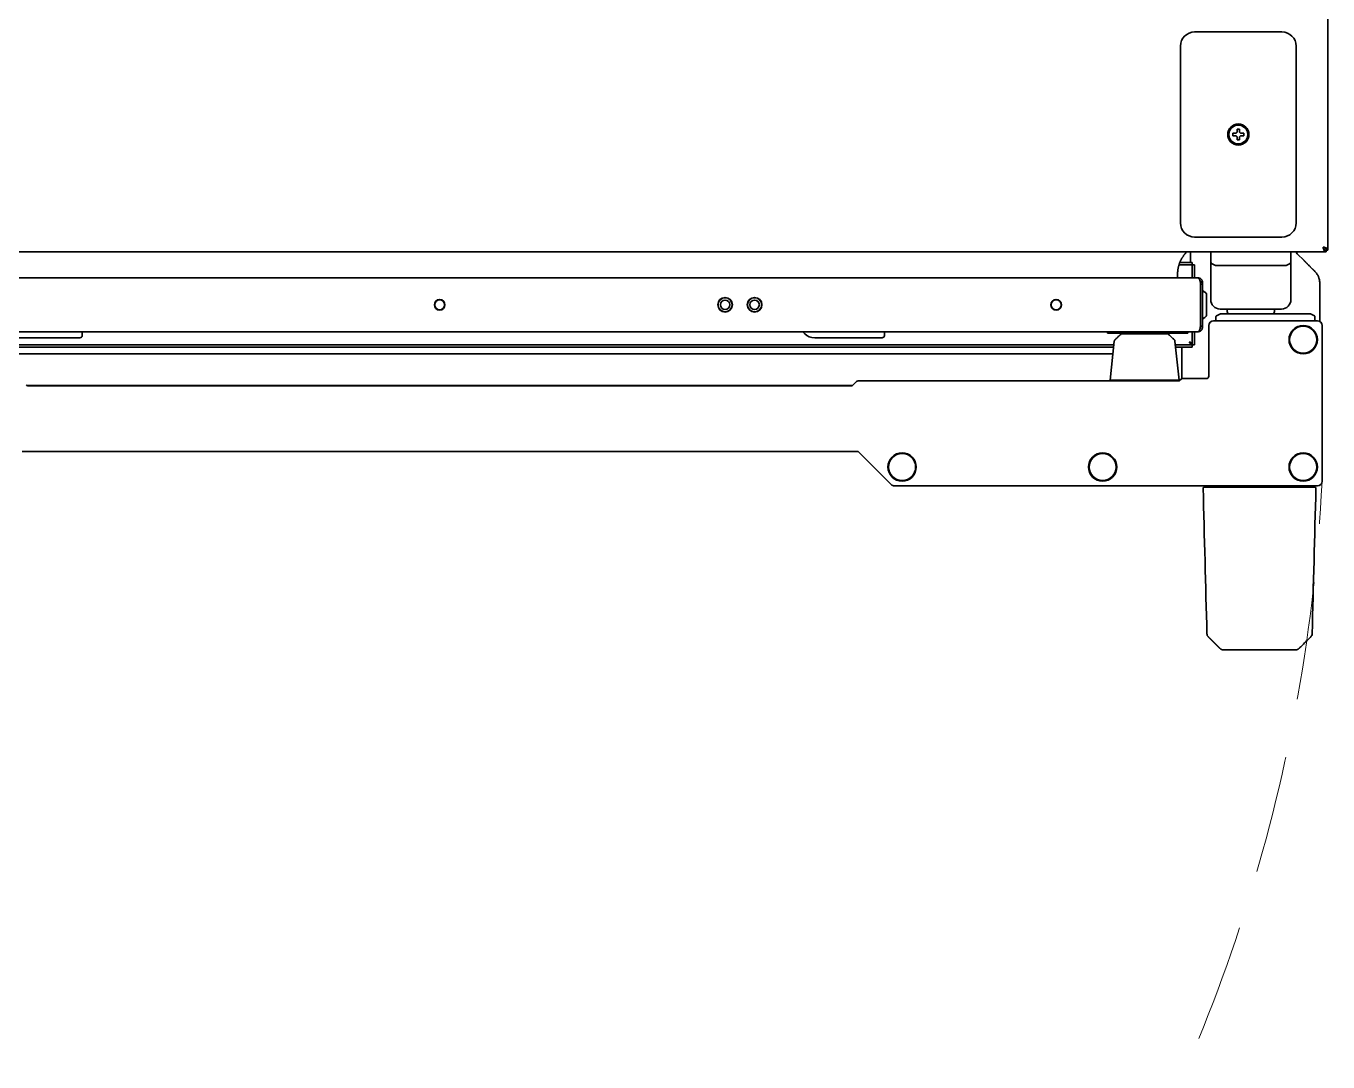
# Model space of a CAD drawing. Extents: x 53 to 4124, y 6244 to 10190.
# Drawn here: x 2414 to 2966, y 6683 to 7122 of the extents above; entities that cross this region are included whole.
import ezdxf

# ---------------------------------------------------------------- set-up
doc = ezdxf.new("R2010")
doc.units = 0
doc.header["$LTSCALE"] = 5
doc.linetypes.add('ACISOTGL', pattern=[3, 2, -1])
doc.layers.get('0').update_dxf_attribs({"linetype": 'CONTINUOUS', "lineweight": 0})
doc.layers.add('1', color=7, linetype='CONTINUOUS', true_color=0xffffff)

msp = doc.modelspace()

# ---------------------------------------------------------------- linework, layer by layer
at = {"linetype": 'ACISOTGL', "ltscale": 5}
msp.add_arc((2243.56, 6964.2), 720.56, 242.46449, 357.20038, dxfattribs=at)
at = {"layer": '1', "color": 7, "linetype": 'Continuous', "lineweight": 35}
for p, q in [((2965.78, 7688.06), (2965.78, 7027.54)), ((2946.28, 7119.7), (2909.28, 7119.7)), ((2903.28, 7113.7), (2903.28, 7038.7)), ((2952.28, 7038.7), (2952.28, 7113.7)), ((2925.48, 7076.2), (2925.48, 7076.7)), ((2925.48, 7075.7), (2925.48, 7076.2)), ((2930.08, 7076.7), (2930.08, 7076.2)), ((2930.08, 7076.2), (2930.08, 7075.7)), ((2909.28, 7032.7), (2946.28, 7032.7)), ((2964.63, 7026.4), (2275.28, 7026.4)), ((2907.53, 7026.4), (2907.53, 7025.89)), ((2907.53, 7025.89), (2907.53, 7025.83)), ((2907.53, 7025.83), (2907.53, 7023.86)), ((2916.08, 7022.3), (2916.08, 7026.4)), ((2950.08, 7026.4), (2950.08, 7022.3)), ((2955.67, 7022.71), (2952.78, 7025.6)), ((2964.97, 7027.2), (2964.63, 7027.2)), ((2964.97, 7026.4), (2964.63, 7026.4)), ((2964.97, 7027.2), (2964.97, 7026.4)), ((2964.98, 7027.54), (2964.98, 7027.2)), ((2964.98, 7027.2), (2965.78, 7027.2)), ((2965.78, 7027.54), (2965.78, 7027.2)), ((2907.27, 7020.99), (2903.02, 7020.99)), ((2907.27, 7021.99), (2903.34, 7021.99)), ((2907.27, 7021.99), (2908.27, 7021.99)), ((2908.27, 7020.99), (2907.27, 7020.99)), ((2907.53, 7023.86), (2907.53, 7021.99)), ((2908.27, 7021.99), (2908.27, 7020.99)), ((2908.28, 7020.99), (2909.28, 7020.99)), ((2908.28, 7019.99), (2908.28, 7020.99)), ((2908.28, 7016.41), (2908.28, 7019.99)), ((2909.28, 7020.99), (2909.28, 7019.99)), ((2909.28, 7016.41), (2909.28, 7019.99)), ((2916.08, 7021.24), (2916.08, 7022.3)), ((2916.08, 7018.41), (2916.08, 7021.24)), ((2916.63, 7021.4), (2917.86, 7020.78)), ((2920.08, 7020.68), (2918.31, 7020.68)), ((2946.08, 7020.68), (2920.08, 7020.68)), ((2947.84, 7020.68), (2946.08, 7020.68)), ((2948.29, 7020.78), (2949.52, 7021.4)), ((2950.08, 7022.3), (2950.08, 7021.24)), ((2950.08, 7021.24), (2950.08, 7018.41)), ((2910.53, 7015.4), (2275.28, 7015.4)), ((2908.28, 7015.7), (2908.28, 7016.41)), ((2908.28, 7015.4), (2908.28, 7015.7)), ((2909.28, 7016.41), (2909.28, 7015.7)), ((2909.28, 7015.7), (2909.28, 7015.4)), ((2910.6, 7015.4), (2910.53, 7015.4)), ((2911.56, 7014.11), (2911.56, 7014.13)), ((2911.78, 7012.89), (2911.78, 7013.6)), ((2911.78, 7013.6), (2912.58, 7013.6)), ((2912.58, 7012.69), (2912.58, 7013.6)), ((2916.08, 7015.85), (2916.08, 7018.41)), ((2916.08, 7006.18), (2916.08, 7015.85)), ((2950.08, 7018.41), (2950.08, 7015.85)), ((2950.08, 7015.85), (2950.08, 7012.8)), ((2960.21, 7018.17), (2960, 7018.38)), ((2911.78, 6995.29), (2911.78, 7012.89)), ((2911.78, 7012.69), (2912.58, 7012.69)), ((2912.58, 6995.02), (2912.58, 7012.69)), ((2913.63, 7009.35), (2912.93, 7009.75)), ((2914.28, 7008.22), (2914.28, 6999.76)), ((2950.08, 7012.55), (2950.08, 7006.18)), ((2962.28, 6996.93), (2962.28, 7012.32)), ((2912.93, 6998.23), (2913.63, 6998.64)), ((2917.28, 6997.2), (2961.28, 6997.2)), ((2918.28, 6997.2), (2918.28, 6998.87)), ((2920.17, 7000.12), (2918.55, 6999.32)), ((2946.08, 7002.18), (2920.08, 7002.18)), ((2920.39, 7000.18), (2924.28, 7000.18)), ((2923.08, 7001.68), (2923.08, 7001.09)), ((2923.37, 7000.38), (2923.58, 7000.18)), ((2924.28, 7000.18), (2954.28, 7000.18)), ((2942.58, 7000.18), (2942.78, 7000.38)), ((2943.08, 7001.09), (2943.08, 7001.68)), ((2954.28, 7000.18), (2958.16, 7000.18)), ((2960, 6999.32), (2958.38, 7000.12)), ((2960.28, 6998.87), (2960.28, 6997.2)), ((2328.56, 6992.58), (2910.59, 6992.58)), ((2436.78, 6992.58), (2436.77, 6992.58)), ((2436.78, 6992.58), (2437.78, 6992.58)), ((2437.78, 6992.58), (2437.78, 6990.99)), ((2744.02, 6991.75), (2743.53, 6992.23)), ((2776.78, 6992.58), (2776.77, 6992.58)), ((2776.78, 6992.58), (2777.78, 6992.58)), ((2777.78, 6992.58), (2777.78, 6990.99)), ((2872.33, 6991.98), (2872.33, 6992.58)), ((2875.33, 6991.98), (2872.33, 6991.98)), ((2875.33, 6991.98), (2903.33, 6991.98)), ((2895.92, 6991.73), (2880.23, 6991.73)), ((2906.33, 6991.98), (2903.33, 6991.98)), ((2906.33, 6992.58), (2906.33, 6991.98)), ((2908.28, 6992.28), (2908.28, 6992.58)), ((2908.28, 6991.58), (2908.28, 6992.28)), ((2908.28, 6987.99), (2908.28, 6991.58)), ((2909.28, 6992.58), (2909.28, 6992.28)), ((2909.28, 6992.28), (2909.28, 6991.58)), ((2909.28, 6987.99), (2909.28, 6991.58)), ((2915.28, 6973.7), (2915.28, 6995.2)), ((2963.28, 6995.2), (2963.28, 6929.2)), ((2335.28, 6986.99), (2875.04, 6986.99)), ((2335.28, 6985.99), (2874.94, 6985.99)), ((2436.78, 6989.99), (2408.26, 6989.99)), ((2776.78, 6989.99), (2748.26, 6989.99)), ((2873.47, 6971.98), (2875.22, 6988.62)), ((2900.93, 6988.62), (2902.68, 6971.98)), ((2901.1, 6986.99), (2907.27, 6986.99)), ((2901.2, 6985.99), (2907.27, 6985.99)), ((2903.78, 6985.99), (2903.78, 6977.07)), ((2907.27, 6986.99), (2908.27, 6986.99)), ((2908.27, 6985.99), (2907.27, 6985.99)), ((2908.21, 6987.05), (2908.27, 6986.99)), ((2908.28, 6986.99), (2908.21, 6987.05)), ((2908.27, 6986.99), (2908.27, 6985.99)), ((2908.28, 6986.99), (2908.28, 6987.99)), ((2909.28, 6986.99), (2908.28, 6986.99)), ((2909.28, 6987.99), (2909.28, 6986.99)), ((2874.65, 6983.2), (2328.73, 6983.2)), ((2414.19, 6969.84), (2764.36, 6969.84)), ((2414.69, 6969.7), (2763.86, 6969.7)), ((2765.98, 6971.41), (2764.57, 6969.99)), ((2766.69, 6971.7), (2902.57, 6971.7)), ((2878.45, 6971.98), (2873.47, 6971.98)), ((2877.89, 6971.98), (2877.89, 6971.7)), ((2897.7, 6971.98), (2878.45, 6971.98)), ((2881.26, 6971.7), (2881.26, 6971.98)), ((2886.66, 6971.98), (2886.66, 6971.7)), ((2889.49, 6971.7), (2889.49, 6971.98)), ((2894.89, 6971.98), (2894.89, 6971.7)), ((2902.68, 6971.98), (2897.7, 6971.98)), ((2898.26, 6971.7), (2898.26, 6971.98)), ((2903.63, 6972.56), (2902.92, 6971.85)), ((2903.78, 6973.86), (2903.78, 6972.7)), ((2903.78, 6972.7), (2903.98, 6972.7)), ((2903.78, 6972.66), (2903.78, 6972.7)), ((2903.98, 6972.7), (2914.28, 6972.7)), ((2766.23, 6941.84), (2412.32, 6941.84)), ((2780.69, 6927.79), (2766.93, 6941.54)), ((2961.28, 6927.2), (2782.1, 6927.2)), ((2915.78, 6927.2), (2915.78, 6926.7)), ((2922.81, 6926.7), (2922.81, 6927.2)), ((2930.17, 6926.7), (2930.17, 6927.2)), ((2934.65, 6926.7), (2938.96, 6926.7)), ((2957.34, 6926.7), (2957.34, 6927.2)), ((2914.45, 6865.71), (2914.43, 6865.71)), ((2914.43, 6865.71), (2914.46, 6864.55)), ((2914.48, 6864.55), (2914.46, 6864.55)), ((2959.07, 6864.55), (2959.09, 6864.55)), ((2959.12, 6865.71), (2959.09, 6864.55)), ((2959.12, 6865.71), (2959.1, 6865.71)), ((2915.04, 6863.18), (2919.94, 6858.29)), ((2920.08, 6858.27), (2916.07, 6862.17)), ((2958.51, 6863.18), (2953.61, 6858.29)), ((2920, 6858.35), (2919.94, 6858.29)), ((2952.08, 6857.7), (2921.47, 6857.7))]:
    msp.add_line(p, q, dxfattribs=at)
for centre, radius in [((2927.78, 7076.2), 4.5), ((2927.78, 7076.2), 4), ((2589.28, 7003.99), 2.25), ((2589.28, 7003.99), 2.1), ((2710.28, 7003.99), 3.1), ((2710.28, 7003.99), 3), ((2710.28, 7003.99), 2), ((2722.78, 7003.99), 3.1), ((2722.78, 7003.99), 3), ((2722.78, 7003.99), 2), ((2850.58, 7003.99), 2.25), ((2850.58, 7003.99), 2.1), ((2955.28, 6989.2), 6), ((2955.28, 6989.2), 5.75), ((2785.28, 6935.2), 6), ((2785.28, 6935.2), 5.75), ((2870.28, 6935.2), 6), ((2870.28, 6935.2), 5.75), ((2955.28, 6935.2), 6), ((2955.28, 6935.2), 5.75)]:
    msp.add_circle(centre, radius, dxfattribs=at)
for centre, radius, start, end in [((2909.28, 7113.7), 6, 90, 180), ((2946.28, 7113.7), 6, 0, 90), ((2909.28, 7038.7), 6, 180, 270), ((2946.28, 7038.7), 6, 270, 0), ((2963.98, 7028.2), 0.25, 90, 180), ((2917.08, 7022.3), 1, 180, 243.4349), ((2918.31, 7021.68), 1, 243.4349, 270), ((2947.84, 7021.68), 1, 270, 296.5651), ((2949.08, 7022.3), 1, 296.5651, 0), ((2913.28, 7010.36), 0.7, 180, 240), ((2912.98, 7008.22), 1.3, 0, 60), ((2920.08, 7006.18), 4, 180, 270), ((2946.08, 7006.18), 4, 270, 0), ((2913.28, 6997.63), 0.7, 120, 180), ((2912.98, 6999.76), 1.3, 300, 0), ((2917.28, 6995.2), 2, 90, 180), ((2918.78, 6998.87), 0.5, 116.5651, 180), ((2920.39, 6999.68), 0.5, 90, 116.5651), ((2922.58, 7001.68), 0.5, 0, 90), ((2924.08, 7001.09), 1, 180, 225), ((2942.08, 7001.09), 1, 315, 0), ((2943.58, 7001.68), 0.5, 90, 180), ((2958.16, 6999.68), 0.5, 63.4349, 90), ((2959.78, 6998.87), 0.5, 0, 63.4349), ((2961.28, 6995.2), 2, 0, 90), ((2739.29, 6987.99), 6, 45, 49.9409), ((2748.26, 6995.99), 6, 225, 270), ((2907.78, 6995.29), 4, 346.8963, 0), ((2436.78, 6990.99), 1, 270, 0), ((2776.78, 6990.99), 1, 270, 0), ((2907.28, 6987.99), 0.25, 90, 180), ((2414.69, 6970.7), 1, 225, 270), ((2763.86, 6970.7), 1, 270, 315), ((2766.69, 6970.7), 1, 90, 135), ((2902.57, 6972.2), 0.5, 270, 315), ((2903.98, 6972.2), 0.5, 90, 135), ((2914.28, 6973.7), 1, 270, 0), ((2766.23, 6940.84), 1, 45, 90), ((2782.1, 6929.2), 2, 225, 270), ((2913.37, 6926.2), 0.5, 90, 181.5), ((2960.18, 6926.2), 0.5, 358.5, 90), ((2961.28, 6929.2), 2, 270, 0), ((2916.48, 6864.57), 2, 181.5, 225.75), ((2957.07, 6864.57), 2, 314.25, 358.5), ((2921.47, 6859.7), 2, 225.75, 270), ((2952.08, 6859.7), 2, 270, 314.25)]:
    msp.add_arc(centre, radius, start, end, dxfattribs=at)
msp.add_ellipse((2954.2, 7027.01), major_axis=(-1.84, -0.78), ratio=0.999823, start_param=6.190279, end_param=6.667096, dxfattribs=at)
for points, knots in [([(2925.48, 7076.7), (2925.68, 7076.7), (2925.89, 7076.7), (2926.21, 7076.7), (2926.32, 7076.7), (2926.55, 7076.7), (2926.66, 7076.7), (2926.78, 7076.7)], [0, 0, 0, 0, 0.5, 0.5, 0.75, 0.75, 1, 1, 1, 1]), ([(2926.78, 7075.7), (2926.66, 7075.7), (2926.55, 7075.7), (2926.32, 7075.7), (2926.21, 7075.7), (2926, 7075.7), (2925.89, 7075.7), (2925.73, 7075.7), (2925.68, 7075.7), (2925.58, 7075.7), (2925.53, 7075.7), (2925.48, 7075.7)], [0, 0, 0, 0, 0.25, 0.25, 0.5, 0.5, 0.75, 0.75, 0.875, 0.875, 1, 1, 1, 1]), ([(2927.28, 7077.2), (2927.28, 7077.32), (2927.28, 7077.43), (2927.28, 7077.65), (2927.28, 7077.76), (2927.28, 7077.98), (2927.28, 7078.09), (2927.28, 7078.24), (2927.28, 7078.3), (2927.28, 7078.4), (2927.28, 7078.45), (2927.28, 7078.5)], [0, 0, 0, 0, 0.25, 0.25, 0.5, 0.5, 0.75, 0.75, 0.875, 0.875, 1, 1, 1, 1]), ([(2927.28, 7073.9), (2927.28, 7074.1), (2927.28, 7074.31), (2927.28, 7074.64), (2927.28, 7074.75), (2927.28, 7074.97), (2927.28, 7075.09), (2927.28, 7075.2)], [0, 0, 0, 0, 0.5, 0.5, 0.75, 0.75, 1, 1, 1, 1]), ([(2928.28, 7078.5), (2928.28, 7078.3), (2928.28, 7078.09), (2928.28, 7077.76), (2928.28, 7077.65), (2928.28, 7077.43), (2928.28, 7077.32), (2928.28, 7077.2)], [0, 0, 0, 0, 0.5, 0.5, 0.75, 0.75, 1, 1, 1, 1]), ([(2928.28, 7075.2), (2928.28, 7075.09), (2928.28, 7074.97), (2928.28, 7074.75), (2928.28, 7074.64), (2928.28, 7074.42), (2928.28, 7074.32), (2928.28, 7074.16), (2928.28, 7074.11), (2928.28, 7074), (2928.28, 7073.95), (2928.28, 7073.9)], [0, 0, 0, 0, 0.25, 0.25, 0.5, 0.5, 0.75, 0.75, 0.875, 0.875, 1, 1, 1, 1]), ([(2928.78, 7076.7), (2928.89, 7076.7), (2929, 7076.7), (2929.23, 7076.7), (2929.34, 7076.7), (2929.55, 7076.7), (2929.66, 7076.7), (2929.82, 7076.7), (2929.87, 7076.7), (2929.97, 7076.7), (2930.02, 7076.7), (2930.08, 7076.7)], [0, 0, 0, 0, 0.25, 0.25, 0.5, 0.5, 0.75, 0.75, 0.875, 0.875, 1, 1, 1, 1]), ([(2930.08, 7075.7), (2929.87, 7075.7), (2929.66, 7075.7), (2929.34, 7075.7), (2929.23, 7075.7), (2929, 7075.7), (2928.89, 7075.7), (2928.78, 7075.7)], [0, 0, 0, 0, 0.5, 0.5, 0.75, 0.75, 1, 1, 1, 1]), ([(2963.75, 7028.05), (2963.75, 7028.06), (2963.75, 7028.06), (2963.74, 7028.07), (2963.74, 7028.08), (2963.74, 7028.09), (2963.73, 7028.1), (2963.73, 7028.12), (2963.73, 7028.13), (2963.73, 7028.14), (2963.73, 7028.15), (2963.73, 7028.16), (2963.73, 7028.17), (2963.73, 7028.18), (2963.73, 7028.19), (2963.73, 7028.2), (2963.73, 7028.2)], [0, 0, 0, 0, 0.070356, 0.140723, 0.211142, 0.28165, 0.352287, 0.42309, 0.494098, 0.565348, 0.636878, 0.708725, 0.780925, 0.853514, 0.926527, 1, 1, 1, 1]), ([(2964.63, 7027.2), (2964.56, 7027.2), (2964.49, 7027.23), (2964.34, 7027.32), (2964.27, 7027.38), (2964.12, 7027.55), (2964.04, 7027.65), (2963.9, 7027.87), (2963.82, 7028), (2963.75, 7028.12)], [0, 0, 0, 0, 0.25, 0.25, 0.5, 0.5, 0.75, 0.75, 1, 1, 1, 1]), ([(2964.63, 7026.4), (2964.6, 7026.4), (2964.56, 7026.41), (2964.49, 7026.45), (2964.45, 7026.48), (2964.38, 7026.57), (2964.34, 7026.62), (2964.27, 7026.73), (2964.23, 7026.8), (2964.15, 7026.95), (2964.12, 7027.04), (2964.04, 7027.22), (2964.01, 7027.31), (2963.93, 7027.51), (2963.9, 7027.62), (2963.82, 7027.83), (2963.79, 7027.94), (2963.75, 7028.05)], [0, 0, 0, 0, 0.125, 0.125, 0.25, 0.25, 0.375, 0.375, 0.5, 0.5, 0.625, 0.625, 0.75, 0.75, 0.875, 0.875, 1, 1, 1, 1]), ([(2963.98, 7028.45), (2963.98, 7028.45), (2963.99, 7028.45), (2964, 7028.45), (2964.01, 7028.45), (2964.02, 7028.45), (2964.03, 7028.45), (2964.04, 7028.45), (2964.05, 7028.45), (2964.06, 7028.44), (2964.07, 7028.44), (2964.08, 7028.44), (2964.09, 7028.44), (2964.1, 7028.43), (2964.11, 7028.43), (2964.12, 7028.43), (2964.12, 7028.43)], [0, 0, 0, 0, 0.073473, 0.146486, 0.219075, 0.291275, 0.363122, 0.434652, 0.505902, 0.57691, 0.647713, 0.71835, 0.788858, 0.859277, 0.929644, 1, 1, 1, 1]), ([(2964.06, 7028.43), (2964.18, 7028.35), (2964.3, 7028.28), (2964.53, 7028.13), (2964.63, 7028.06), (2964.79, 7027.91), (2964.86, 7027.84), (2964.95, 7027.69), (2964.98, 7027.62), (2964.98, 7027.54)], [0, 0, 0, 0, 0.25, 0.25, 0.5, 0.5, 0.75, 0.75, 1, 1, 1, 1]), ([(2964.12, 7028.43), (2964.24, 7028.39), (2964.35, 7028.35), (2964.56, 7028.28), (2964.67, 7028.24), (2964.87, 7028.17), (2964.96, 7028.13), (2965.14, 7028.06), (2965.22, 7028.02), (2965.38, 7027.95), (2965.44, 7027.91), (2965.56, 7027.84), (2965.61, 7027.8), (2965.69, 7027.73), (2965.72, 7027.69), (2965.76, 7027.62), (2965.78, 7027.58), (2965.78, 7027.54)], [0, 0, 0, 0, 0.125, 0.125, 0.25, 0.25, 0.375, 0.375, 0.5, 0.5, 0.625, 0.625, 0.75, 0.75, 0.875, 0.875, 1, 1, 1, 1]), ([(2960, 7018.38), (2959.99, 7018.38), (2959.98, 7018.4), (2959.95, 7018.43), (2959.91, 7018.47), (2959.86, 7018.52), (2959.8, 7018.58), (2959.72, 7018.65), (2959.63, 7018.75), (2959.53, 7018.85), (2959.42, 7018.96), (2959.31, 7019.06), (2959.17, 7019.2), (2958.98, 7019.4), (2958.71, 7019.67), (2958.43, 7019.95), (2958.18, 7020.2), (2957.91, 7020.47), (2957.6, 7020.77), (2957.27, 7021.11), (2957.02, 7021.36), (2956.82, 7021.55), (2956.67, 7021.71), (2956.5, 7021.88), (2956.36, 7022.02), (2956.24, 7022.14), (2956.16, 7022.22), (2956.09, 7022.29), (2956.02, 7022.36), (2955.95, 7022.42), (2955.89, 7022.48), (2955.84, 7022.54), (2955.79, 7022.59), (2955.74, 7022.63), (2955.71, 7022.67), (2955.68, 7022.7), (2955.67, 7022.71)], [0, 0, 0, 0, 0.0061, 0.01531, 0.027667, 0.04322, 0.062032, 0.084179, 0.109751, 0.139649, 0.168791, 0.197137, 0.224648, 0.276341, 0.344632, 0.418422, 0.469345, 0.515612, 0.598152, 0.668476, 0.730211, 0.758888, 0.790823, 0.826032, 0.864529, 0.882031, 0.898505, 0.913948, 0.928354, 0.941722, 0.954048, 0.96533, 0.975568, 0.984759, 0.992903, 1, 1, 1, 1]), ([(2911.67, 7013.6), (2911.65, 7013.72), (2911.63, 7013.84), (2911.59, 7014.02), (2911.58, 7014.07), (2911.55, 7014.16), (2911.55, 7014.19), (2911.53, 7014.24), (2911.52, 7014.27), (2911.48, 7014.41), (2911.45, 7014.51), (2911.4, 7014.63), (2911.39, 7014.66), (2911.37, 7014.7), (2911.36, 7014.73), (2911.33, 7014.79), (2911.31, 7014.84), (2911.25, 7014.96), (2911.2, 7015.03), (2911.14, 7015.11), (2911.12, 7015.12), (2911.1, 7015.15), (2911.06, 7015.19), (2911.02, 7015.23), (2910.96, 7015.27), (2910.93, 7015.29), (2910.88, 7015.32), (2910.87, 7015.32), (2910.84, 7015.34), (2910.82, 7015.34), (2910.74, 7015.38), (2910.67, 7015.39), (2910.6, 7015.4)], [0, 0, 0, 0, 0.125, 0.125, 0.1875, 0.1875, 0.21875, 0.21875, 0.25, 0.25, 0.375, 0.375, 0.40625, 0.40625, 0.4375, 0.4375, 0.5, 0.5, 0.625, 0.625, 0.65625, 0.65625, 0.6875, 0.75, 0.75, 0.8125, 0.8125, 0.84375, 0.84375, 0.875, 0.875, 1, 1, 1, 1]), ([(2910.89, 7015.4), (2910.99, 7015.39), (2911.09, 7015.38), (2911.29, 7015.33), (2911.39, 7015.29), (2911.52, 7015.24), (2911.54, 7015.23), (2911.59, 7015.2), (2911.67, 7015.17), (2911.74, 7015.12), (2911.87, 7015.03), (2911.96, 7014.96), (2912.06, 7014.86), (2912.08, 7014.84), (2912.12, 7014.79), (2912.18, 7014.73), (2912.23, 7014.66), (2912.33, 7014.51), (2912.39, 7014.41), (2912.44, 7014.27), (2912.46, 7014.25), (2912.48, 7014.19), (2912.49, 7014.16), (2912.51, 7014.08), (2912.54, 7013.96), (2912.56, 7013.84), (2912.57, 7013.75), (2912.57, 7013.72), (2912.57, 7013.66), (2912.58, 7013.63), (2912.58, 7013.6)], [0, 0, 0, 0, 0.125, 0.125, 0.25, 0.25, 0.28125, 0.28125, 0.3125, 0.375, 0.375, 0.5, 0.5, 0.53125, 0.53125, 0.5625, 0.625, 0.625, 0.75, 0.75, 0.78125, 0.78125, 0.8125, 0.8125, 0.875, 0.9375, 0.9375, 0.96875, 0.96875, 1, 1, 1, 1]), ([(2911.78, 7013.6), (2911.78, 7013.67), (2911.77, 7013.75), (2911.75, 7013.84), (2911.74, 7013.85), (2911.73, 7013.89), (2911.73, 7013.91), (2911.71, 7013.96), (2911.7, 7013.99), (2911.65, 7014.09), (2911.62, 7014.14), (2911.57, 7014.21), (2911.56, 7014.22), (2911.54, 7014.24), (2911.54, 7014.25), (2911.53, 7014.26)], [0, 0, 0, 0, 0.296758, 0.296758, 0.370947, 0.370947, 0.445137, 0.445137, 0.593516, 0.593516, 0.890274, 0.890274, 0.964463, 0.964463, 1, 1, 1, 1]), ([(2911.78, 7013.25), (2911.76, 7013.31), (2911.74, 7013.37), (2911.7, 7013.49), (2911.69, 7013.55), (2911.67, 7013.6)], [0, 0, 0, 0, 0.537041, 0.537041, 1, 1, 1, 1]), ([(2911.67, 7013.6), (2911.69, 7013.5), (2911.7, 7013.4), (2911.74, 7013.19), (2911.76, 7013.08), (2911.78, 7012.97)], [0, 0, 0, 0, 0.462959, 0.462959, 1, 1, 1, 1]), ([(2960.24, 7018.13), (2960.39, 7017.98), (2960.54, 7017.82), (2960.82, 7017.48), (2960.95, 7017.3), (2961.2, 7016.93), (2961.32, 7016.74), (2961.54, 7016.34), (2961.64, 7016.13), (2961.77, 7015.82), (2961.81, 7015.71), (2961.87, 7015.55), (2961.89, 7015.49), (2961.93, 7015.38), (2961.94, 7015.33), (2962.03, 7015.06), (2962.09, 7014.84), (2962.18, 7014.39), (2962.21, 7014.17), (2962.26, 7013.73), (2962.27, 7013.52), (2962.27, 7013.3)], [0, 0, 0, 0, 0.125, 0.125, 0.25, 0.25, 0.375, 0.375, 0.5, 0.5, 0.5625, 0.5625, 0.59375, 0.59375, 0.625, 0.625, 0.75, 0.75, 0.875, 0.875, 1, 1, 1, 1]), ([(2962.28, 7013.1), (2962.28, 7013.11), (2962.28, 7013.12), (2962.28, 7013.14), (2962.28, 7013.15), (2962.28, 7013.17), (2962.27, 7013.19), (2962.27, 7013.22), (2962.27, 7013.23), (2962.27, 7013.24), (2962.27, 7013.25), (2962.27, 7013.27), (2962.27, 7013.29), (2962.27, 7013.3)], [0, 0, 0, 0, 0.125, 0.125, 0.25, 0.25, 0.5, 0.5, 0.625, 0.625, 0.75, 0.75, 1, 1, 1, 1]), ([(2962.28, 7013.1), (2962.28, 7013.09), (2962.28, 7013.06), (2962.28, 7013.03), (2962.28, 7012.99), (2962.28, 7012.96), (2962.28, 7012.93), (2962.28, 7012.89), (2962.28, 7012.86), (2962.28, 7012.83), (2962.28, 7012.8), (2962.28, 7012.77), (2962.28, 7012.74), (2962.28, 7012.71), (2962.28, 7012.68), (2962.28, 7012.65), (2962.28, 7012.63), (2962.28, 7012.6), (2962.28, 7012.58), (2962.28, 7012.55), (2962.28, 7012.53), (2962.28, 7012.5), (2962.28, 7012.48), (2962.28, 7012.46), (2962.28, 7012.43), (2962.28, 7012.41), (2962.28, 7012.39), (2962.28, 7012.37), (2962.28, 7012.35), (2962.28, 7012.33), (2962.28, 7012.32), (2962.28, 7012.32)], [0, 0, 0, 0, 0.045822, 0.090837, 0.135046, 0.178447, 0.221042, 0.262828, 0.303807, 0.343977, 0.383338, 0.42189, 0.459633, 0.496565, 0.532688, 0.567999, 0.602498, 0.636186, 0.669061, 0.701124, 0.732373, 0.762807, 0.792428, 0.821233, 0.849223, 0.876396, 0.902752, 0.928292, 0.953013, 0.976916, 1, 1, 1, 1]), ([(2880.11, 6991.72), (2880.11, 6991.72), (2880.1, 6991.72), (2880.08, 6991.72), (2880.06, 6991.73), (2880.04, 6991.73), (2880, 6991.73), (2879.97, 6991.73), (2879.93, 6991.73), (2879.91, 6991.73), (2879.89, 6991.73), (2879.84, 6991.73), (2879.77, 6991.73), (2879.72, 6991.73), (2879.67, 6991.73), (2879.64, 6991.73), (2879.56, 6991.73), (2879.51, 6991.73), (2879.35, 6991.74), (2879.26, 6991.74), (2879.12, 6991.74), (2879.08, 6991.74), (2879.01, 6991.74), (2878.99, 6991.74), (2878.95, 6991.74), (2878.93, 6991.74), (2878.83, 6991.74), (2878.75, 6991.74), (2878.65, 6991.74), (2878.62, 6991.74), (2878.57, 6991.74), (2878.56, 6991.74), (2878.53, 6991.73), (2878.52, 6991.73), (2878.48, 6991.73), (2878.45, 6991.73), (2878.41, 6991.73), (2878.39, 6991.73), (2878.35, 6991.73), (2878.34, 6991.73), (2878.31, 6991.72), (2878.31, 6991.72), (2878.3, 6991.72), (2878.3, 6991.72), (2878.29, 6991.72), (2878.29, 6991.72), (2878.29, 6991.72), (2878.29, 6991.72)], [0, 0, 0, 0, 0.007812, 0.007812, 0.015625, 0.03125, 0.03125, 0.0625, 0.0625, 0.078125, 0.078125, 0.09375, 0.125, 0.15625, 0.15625, 0.1875, 0.1875, 0.25, 0.25, 0.375, 0.375, 0.4375, 0.4375, 0.46875, 0.46875, 0.5, 0.5, 0.625, 0.625, 0.6875, 0.6875, 0.71875, 0.71875, 0.75, 0.75, 0.8125, 0.8125, 0.875, 0.875, 0.9375, 0.9375, 0.96875, 0.96875, 0.984375, 0.992188, 0.992188, 1, 1, 1, 1]), ([(2880.23, 6991.72), (2880.21, 6991.72), (2880.19, 6991.72), (2880.16, 6991.72), (2880.15, 6991.72), (2880.13, 6991.72), (2880.12, 6991.72), (2880.11, 6991.72)], [0, 0, 0, 0, 0.5, 0.5, 0.75, 0.75, 1, 1, 1, 1]), ([(2880.24, 6991.98), (2880.24, 6991.98), (2880.24, 6991.98), (2880.24, 6991.96), (2880.24, 6991.94), (2880.24, 6991.89), (2880.23, 6991.87), (2880.23, 6991.8), (2880.23, 6991.76), (2880.23, 6991.72)], [0, 0, 0, 0, 0.25, 0.25, 0.5, 0.5, 0.75, 0.75, 1, 1, 1, 1]), ([(2895.91, 6991.98), (2895.91, 6991.98), (2895.91, 6991.98), (2895.92, 6991.98), (2895.92, 6991.98), (2895.92, 6991.98), (2895.92, 6991.98), (2895.92, 6991.98), (2895.92, 6991.98), (2895.92, 6991.97), (2895.92, 6991.97), (2895.92, 6991.97), (2895.92, 6991.97), (2895.92, 6991.97), (2895.92, 6991.96), (2895.92, 6991.96), (2895.92, 6991.96), (2895.92, 6991.95), (2895.92, 6991.95), (2895.92, 6991.94), (2895.92, 6991.94), (2895.92, 6991.94), (2895.92, 6991.93), (2895.92, 6991.93), (2895.92, 6991.92), (2895.92, 6991.91), (2895.92, 6991.91), (2895.92, 6991.9), (2895.92, 6991.9), (2895.92, 6991.89), (2895.92, 6991.88), (2895.92, 6991.87), (2895.92, 6991.87), (2895.92, 6991.86), (2895.92, 6991.85), (2895.92, 6991.84), (2895.92, 6991.83), (2895.92, 6991.83), (2895.92, 6991.82), (2895.92, 6991.81), (2895.92, 6991.8), (2895.92, 6991.79), (2895.92, 6991.78), (2895.92, 6991.77), (2895.92, 6991.76), (2895.92, 6991.74), (2895.92, 6991.73), (2895.92, 6991.73), (2895.92, 6991.72)], [0, 0, 0, 0, 0.020121, 0.040316, 0.060583, 0.080924, 0.101337, 0.121824, 0.142383, 0.163014, 0.183718, 0.204495, 0.225345, 0.246266, 0.26726, 0.288326, 0.309465, 0.330675, 0.351957, 0.373312, 0.394738, 0.416235, 0.437805, 0.459445, 0.481158, 0.502941, 0.524796, 0.546721, 0.568718, 0.590786, 0.612924, 0.635134, 0.657413, 0.679763, 0.702184, 0.724675, 0.747236, 0.769866, 0.792567, 0.815338, 0.838178, 0.861088, 0.884067, 0.907115, 0.930233, 0.95342, 0.976676, 1, 1, 1, 1]), ([(2897.84, 6991.72), (2897.84, 6991.72), (2897.84, 6991.72), (2897.83, 6991.72), (2897.83, 6991.73), (2897.82, 6991.73), (2897.81, 6991.73), (2897.8, 6991.73), (2897.79, 6991.73), (2897.79, 6991.73), (2897.78, 6991.73), (2897.76, 6991.73), (2897.74, 6991.73), (2897.72, 6991.73), (2897.69, 6991.73), (2897.68, 6991.73), (2897.64, 6991.73), (2897.62, 6991.73), (2897.53, 6991.74), (2897.46, 6991.74), (2897.36, 6991.74), (2897.32, 6991.74), (2897.26, 6991.74), (2897.24, 6991.74), (2897.2, 6991.74), (2897.18, 6991.74), (2897.07, 6991.74), (2896.98, 6991.74), (2896.84, 6991.74), (2896.79, 6991.74), (2896.71, 6991.74), (2896.69, 6991.74), (2896.63, 6991.73), (2896.61, 6991.73), (2896.53, 6991.73), (2896.48, 6991.73), (2896.37, 6991.73), (2896.31, 6991.73), (2896.2, 6991.73), (2896.15, 6991.73), (2896.06, 6991.72), (2896.03, 6991.72), (2895.99, 6991.72), (2895.97, 6991.72), (2895.95, 6991.72), (2895.93, 6991.72), (2895.92, 6991.72), (2895.92, 6991.72)], [0, 0, 0, 0, 0.007812, 0.007812, 0.015625, 0.03125, 0.03125, 0.0625, 0.0625, 0.078125, 0.078125, 0.09375, 0.125, 0.15625, 0.15625, 0.1875, 0.1875, 0.25, 0.25, 0.375, 0.375, 0.4375, 0.4375, 0.46875, 0.46875, 0.5, 0.5, 0.625, 0.625, 0.6875, 0.6875, 0.71875, 0.71875, 0.75, 0.75, 0.8125, 0.8125, 0.875, 0.875, 0.9375, 0.9375, 0.96875, 0.96875, 0.984375, 0.992187, 0.992187, 1, 1, 1, 1]), ([(2897.86, 6991.72), (2897.86, 6991.72), (2897.86, 6991.72), (2897.85, 6991.72), (2897.85, 6991.72), (2897.85, 6991.72), (2897.84, 6991.72), (2897.84, 6991.72)], [0, 0, 0, 0, 0.5, 0.5, 0.75, 0.75, 1, 1, 1, 1]), ([(2910.6, 6992.59), (2910.68, 6992.59), (2910.74, 6992.61), (2910.87, 6992.66), (2910.93, 6992.69), (2911, 6992.74), (2911.01, 6992.76), (2911.04, 6992.78), (2911.08, 6992.82), (2911.12, 6992.86), (2911.2, 6992.95), (2911.24, 6993.03), (2911.3, 6993.13), (2911.31, 6993.15), (2911.33, 6993.19), (2911.36, 6993.26), (2911.39, 6993.33), (2911.45, 6993.47), (2911.48, 6993.57), (2911.52, 6993.71), (2911.53, 6993.74), (2911.55, 6993.79), (2911.55, 6993.82), (2911.58, 6993.91), (2911.6, 6994.02), (2911.63, 6994.14), (2911.64, 6994.23), (2911.65, 6994.26), (2911.66, 6994.32), (2911.67, 6994.35), (2911.67, 6994.38)], [0, 0, 0, 0, 0.125, 0.125, 0.25, 0.25, 0.28125, 0.28125, 0.3125, 0.375, 0.375, 0.5, 0.5, 0.53125, 0.53125, 0.5625, 0.625, 0.625, 0.75, 0.75, 0.78125, 0.78125, 0.8125, 0.8125, 0.875, 0.9375, 0.9375, 0.96875, 0.96875, 1, 1, 1, 1]), ([(2912.58, 6994.38), (2912.58, 6994.26), (2912.56, 6994.14), (2912.53, 6993.97), (2912.51, 6993.91), (2912.49, 6993.82), (2912.48, 6993.8), (2912.46, 6993.74), (2912.45, 6993.71), (2912.39, 6993.58), (2912.33, 6993.47), (2912.25, 6993.35), (2912.23, 6993.33), (2912.2, 6993.28), (2912.18, 6993.26), (2912.12, 6993.19), (2912.09, 6993.15), (2911.96, 6993.03), (2911.88, 6992.96), (2911.76, 6992.88), (2911.74, 6992.86), (2911.69, 6992.83), (2911.62, 6992.79), (2911.54, 6992.76), (2911.44, 6992.71), (2911.39, 6992.69), (2911.32, 6992.67), (2911.29, 6992.66), (2911.24, 6992.65), (2911.22, 6992.64), (2911.09, 6992.61), (2910.99, 6992.59), (2910.89, 6992.59)], [0, 0, 0, 0, 0.125, 0.125, 0.1875, 0.1875, 0.21875, 0.21875, 0.25, 0.25, 0.375, 0.375, 0.40625, 0.40625, 0.4375, 0.4375, 0.5, 0.5, 0.625, 0.625, 0.65625, 0.65625, 0.6875, 0.75, 0.75, 0.8125, 0.8125, 0.84375, 0.84375, 0.875, 0.875, 1, 1, 1, 1]), ([(2911.59, 6993.8), (2911.62, 6993.85), (2911.65, 6993.9), (2911.7, 6993.99), (2911.71, 6994.02), (2911.73, 6994.08), (2911.73, 6994.09), (2911.74, 6994.13), (2911.75, 6994.15), (2911.77, 6994.23), (2911.78, 6994.31), (2911.78, 6994.38)], [0, 0, 0, 0, 0.309571, 0.309571, 0.482178, 0.482178, 0.568482, 0.568482, 0.654786, 0.654786, 1, 1, 1, 1]), ([(2912.58, 6994.38), (2912.58, 6994.48), (2912.58, 6994.58), (2912.58, 6994.79), (2912.58, 6994.9), (2912.58, 6995.02)], [0, 0, 0, 0, 0.462959, 0.462959, 1, 1, 1, 1]), ([(2875.22, 6988.62), (2875.23, 6988.68), (2875.24, 6988.74), (2875.27, 6988.85), (2875.3, 6988.91), (2875.35, 6989.02), (2875.39, 6989.07), (2875.46, 6989.17), (2875.5, 6989.21), (2875.55, 6989.26)], [0, 0, 0, 0, 0.25, 0.25, 0.5, 0.5, 0.75, 0.75, 1, 1, 1, 1]), ([(2900.6, 6989.26), (2900.65, 6989.21), (2900.69, 6989.17), (2900.76, 6989.07), (2900.8, 6989.02), (2900.85, 6988.91), (2900.88, 6988.85), (2900.91, 6988.74), (2900.92, 6988.68), (2900.93, 6988.62)], [0, 0, 0, 0, 0.25, 0.25, 0.5, 0.5, 0.75, 0.75, 1, 1, 1, 1]), ([(2907.08, 6987.87), (2907.18, 6987.78), (2907.27, 6987.69), (2907.41, 6987.56), (2907.46, 6987.52), (2907.53, 6987.46), (2907.55, 6987.44), (2907.6, 6987.41), (2907.62, 6987.39), (2907.74, 6987.3), (2907.84, 6987.23), (2907.98, 6987.15), (2908.02, 6987.13), (2908.09, 6987.1), (2908.12, 6987.09), (2908.17, 6987.07), (2908.19, 6987.06), (2908.21, 6987.05)], [0, 0, 0, 0, 0.25, 0.25, 0.375, 0.375, 0.4375, 0.4375, 0.5, 0.5, 0.75, 0.75, 0.875, 0.875, 0.9375, 0.9375, 1, 1, 1, 1]), ([(2908.21, 6987.05), (2908.2, 6987.1), (2908.18, 6987.15), (2908.15, 6987.22), (2908.14, 6987.24), (2908.11, 6987.29), (2908.1, 6987.31), (2908.03, 6987.43), (2907.97, 6987.53), (2907.86, 6987.67), (2907.83, 6987.71), (2907.77, 6987.78), (2907.75, 6987.81), (2907.7, 6987.86), (2907.68, 6987.88), (2907.58, 6988), (2907.49, 6988.09), (2907.4, 6988.19)], [0, 0, 0, 0, 0.125, 0.125, 0.1875, 0.1875, 0.25, 0.25, 0.5, 0.5, 0.625, 0.625, 0.6875, 0.6875, 0.75, 0.75, 1, 1, 1, 1]), ([(2903.78, 6977.07), (2903.78, 6977.05), (2903.78, 6977.01), (2903.78, 6976.94), (2903.78, 6976.86), (2903.78, 6976.77), (2903.78, 6976.68), (2903.78, 6976.57), (2903.78, 6976.46), (2903.78, 6976.33), (2903.78, 6976.16), (2903.78, 6975.96), (2903.78, 6975.74), (2903.78, 6975.54), (2903.78, 6975.36), (2903.78, 6975.17), (2903.78, 6974.98), (2903.78, 6974.77), (2903.78, 6974.61), (2903.78, 6974.48), (2903.78, 6974.39), (2903.78, 6974.31), (2903.78, 6974.23), (2903.78, 6974.16), (2903.78, 6974.1), (2903.78, 6974.05), (2903.78, 6974), (2903.78, 6973.95), (2903.78, 6973.92), (2903.78, 6973.88), (2903.78, 6973.87), (2903.78, 6973.86)], [0, 0, 0, 0, 0.017064, 0.036815, 0.059249, 0.084363, 0.112153, 0.142615, 0.175746, 0.211544, 0.250008, 0.322378, 0.388152, 0.447354, 0.499999, 0.556664, 0.617207, 0.681643, 0.74999, 0.781924, 0.811845, 0.839752, 0.865644, 0.88952, 0.911376, 0.931212, 0.949025, 0.964812, 0.978572, 0.990302, 1, 1, 1, 1]), ([(2913.37, 6926.7), (2913.37, 6926.7), (2913.4, 6926.7), (2913.54, 6926.7), (2913.64, 6926.7), (2913.81, 6926.7), (2913.86, 6926.7), (2913.92, 6926.7), (2913.96, 6926.7), (2913.98, 6926.7), (2914.09, 6926.7), (2914.18, 6926.7), (2914.48, 6926.7), (2914.95, 6926.7), (2915.54, 6926.7), (2916.03, 6926.7), (2916.2, 6926.7), (2916.46, 6926.7), (2916.56, 6926.7), (2916.7, 6926.7), (2916.74, 6926.7), (2916.84, 6926.7), (2916.89, 6926.7), (2917.32, 6926.7), (2917.74, 6926.7), (2918.61, 6926.7), (2919.08, 6926.7), (2920.05, 6926.7), (2920.57, 6926.7), (2921.24, 6926.7), (2921.38, 6926.7), (2921.59, 6926.7), (2921.66, 6926.7), (2921.8, 6926.7), (2922.15, 6926.7), (2922.5, 6926.7), (2923.37, 6926.7), (2923.97, 6926.7), (2925.19, 6926.7), (2925.82, 6926.7), (2926.79, 6926.7), (2927.11, 6926.7), (2927.53, 6926.7), (2927.61, 6926.7), (2927.78, 6926.7), (2927.86, 6926.7), (2928.11, 6926.7), (2928.28, 6926.7), (2929.12, 6926.7), (2929.8, 6926.7), (2931.17, 6926.7), (2931.85, 6926.7), (2933.25, 6926.7), (2933.95, 6926.7), (2934.65, 6926.7)], [0, 0, 0, 0, 0.0625, 0.0625, 0.125, 0.125, 0.140625, 0.148438, 0.148438, 0.15625, 0.15625, 0.1875, 0.1875, 0.25, 0.3125, 0.3125, 0.34375, 0.34375, 0.359375, 0.359375, 0.367188, 0.367188, 0.375, 0.375, 0.4375, 0.4375, 0.5, 0.5, 0.5625, 0.5625, 0.578125, 0.578125, 0.585938, 0.585938, 0.59375, 0.625, 0.625, 0.6875, 0.6875, 0.75, 0.75, 0.78125, 0.78125, 0.789063, 0.789063, 0.796875, 0.796875, 0.8125, 0.8125, 0.875, 0.875, 0.9375, 0.9375, 1, 1, 1, 1]), ([(2938.96, 6926.7), (2939.66, 6926.7), (2940.37, 6926.7), (2941.76, 6926.7), (2942.46, 6926.7), (2943.23, 6926.7), (2943.41, 6926.7), (2943.75, 6926.7), (2944.01, 6926.7), (2944.51, 6926.7), (2944.85, 6926.7), (2945.85, 6926.7), (2947.16, 6926.7), (2948.41, 6926.7), (2949.33, 6926.7), (2949.63, 6926.7), (2950.01, 6926.7), (2950.09, 6926.7), (2950.23, 6926.7), (2950.46, 6926.7), (2950.68, 6926.7), (2951.4, 6926.7), (2951.95, 6926.7), (2953.02, 6926.7), (2953.53, 6926.7), (2954.5, 6926.7), (2954.97, 6926.7), (2955.52, 6926.7), (2955.63, 6926.7), (2955.84, 6926.7), (2955.95, 6926.7), (2956.26, 6926.7), (2956.45, 6926.7), (2957.03, 6926.7), (2957.38, 6926.7), (2958.03, 6926.7), (2958.32, 6926.7), (2958.71, 6926.7), (2958.84, 6926.7), (2959.07, 6926.7), (2959.18, 6926.7), (2959.48, 6926.7), (2959.65, 6926.7), (2959.91, 6926.7), (2960.01, 6926.7), (2960.15, 6926.7), (2960.18, 6926.7), (2960.18, 6926.7)], [0, 0, 0, 0, 0.062513, 0.062513, 0.125027, 0.125027, 0.132841, 0.140655, 0.156283, 0.156283, 0.18754, 0.18754, 0.250053, 0.312566, 0.312566, 0.343823, 0.343823, 0.351637, 0.351637, 0.359451, 0.37508, 0.37508, 0.437593, 0.437593, 0.500106, 0.500106, 0.56262, 0.56262, 0.578248, 0.578248, 0.593876, 0.593876, 0.625133, 0.625133, 0.687646, 0.687646, 0.75016, 0.75016, 0.781416, 0.781416, 0.812673, 0.812673, 0.875186, 0.875186, 0.937699, 0.937699, 1, 1, 1, 1]), ([(2916.07, 6862.17), (2916.04, 6862.2), (2916.01, 6862.23), (2915.95, 6862.29), (2915.92, 6862.32), (2915.86, 6862.38), (2915.83, 6862.41), (2915.77, 6862.46), (2915.74, 6862.49), (2915.66, 6862.57), (2915.61, 6862.62), (2915.53, 6862.7), (2915.51, 6862.72), (2915.47, 6862.76), (2915.46, 6862.77), (2915.44, 6862.79), (2915.42, 6862.8), (2915.37, 6862.86), (2915.33, 6862.9), (2915.27, 6862.96), (2915.25, 6862.97), (2915.22, 6863), (2915.22, 6863.01), (2915.2, 6863.02), (2915.19, 6863.03), (2915.17, 6863.05), (2915.16, 6863.06), (2915.13, 6863.09), (2915.12, 6863.1), (2915.11, 6863.11), (2915.11, 6863.11), (2915.1, 6863.12), (2915.1, 6863.12), (2915.09, 6863.13), (2915.09, 6863.13), (2915.09, 6863.13)], [0, 0, 0, 0, 0.062615, 0.062615, 0.125231, 0.125231, 0.187846, 0.187846, 0.250462, 0.250462, 0.375693, 0.375693, 0.438308, 0.438308, 0.469616, 0.469616, 0.500924, 0.500924, 0.626154, 0.626154, 0.68877, 0.68877, 0.720078, 0.720078, 0.751385, 0.751385, 0.814001, 0.814001, 0.876616, 0.876616, 0.907924, 0.907924, 0.939232, 0.939232, 1, 1, 1, 1]), ([(2958.46, 6863.13), (2958.46, 6863.13), (2958.46, 6863.13), (2958.46, 6863.12), (2958.45, 6863.12), (2958.42, 6863.09), (2958.4, 6863.07), (2958.35, 6863.02), (2958.32, 6862.99), (2958.29, 6862.96), (2958.29, 6862.96), (2958.26, 6862.93), (2958.23, 6862.9), (2958.2, 6862.87), (2958.19, 6862.87), (2958.14, 6862.82), (2958.1, 6862.77), (2957.87, 6862.56), (2957.69, 6862.38), (2956.79, 6861.51), (2956.08, 6860.8), (2954.98, 6859.74), (2954.6, 6859.37), (2954.05, 6858.83), (2953.88, 6858.66), (2953.63, 6858.42), (2953.55, 6858.34), (2953.47, 6858.27)], [0, 0, 0, 0, 0.004215, 0.004215, 0.014389, 0.014389, 0.033559, 0.033559, 0.050509, 0.050509, 0.053567, 0.053567, 0.068822, 0.068822, 0.072262, 0.072262, 0.098781, 0.098781, 0.204859, 0.204859, 0.629171, 0.629171, 0.852109, 0.852109, 0.954543, 0.954543, 1, 1, 1, 1])]:
    msp.add_open_spline(points, degree=3, knots=knots, dxfattribs=at)
for points, degree in [([(2926.78, 7076.7), (2926.82, 7076.74), (2926.9, 7076.83), (2927.03, 7076.95), (2927.15, 7077.08), (2927.24, 7077.16), (2927.28, 7077.2)], 3), ([(2927.28, 7075.2), (2927.23, 7075.24), (2927.15, 7075.32), (2927.03, 7075.45), (2926.9, 7075.58), (2926.82, 7075.66), (2926.78, 7075.7)], 3), ([(2927.28, 7078.5), (2927.44, 7078.5), (2927.78, 7078.5), (2928.11, 7078.5), (2928.28, 7078.5)], 3), ([(2928.28, 7077.2), (2928.32, 7077.16), (2928.4, 7077.08), (2928.52, 7076.95), (2928.65, 7076.83), (2928.73, 7076.74), (2928.78, 7076.7)], 3), ([(2928.78, 7075.7), (2928.73, 7075.66), (2928.65, 7075.58), (2928.52, 7075.45), (2928.4, 7075.32), (2928.32, 7075.24), (2928.28, 7075.2)], 3), ([(2928.28, 7073.9), (2928.11, 7073.9), (2927.78, 7073.9), (2927.44, 7073.9), (2927.28, 7073.9)], 3), ([(2963.75, 7028.12), (2963.75, 7028.05)], 1), ([(2964.06, 7028.43), (2964.12, 7028.43)], 1), ([(2910.69, 7015.4), (2910.75, 7015.4), (2910.82, 7015.4), (2910.89, 7015.4)], 3), ([(2960.24, 7018.13), (2960.23, 7018.15), (2960.22, 7018.16), (2960.21, 7018.17)], 3), ([(2911.78, 7012.97), (2911.78, 7013.06), (2911.78, 7013.15), (2911.78, 7013.25)], 3), ([(2878.29, 6991.72), (2875.55, 6989.26)], 1), ([(2900.6, 6989.26), (2897.86, 6991.72)], 1), ([(2910.89, 6992.59), (2910.82, 6992.58), (2910.75, 6992.58), (2910.69, 6992.59)], 3), ([(2911.78, 6994.74), (2912.04, 6994.83), (2912.31, 6994.92), (2912.58, 6995.02)], 3), ([(2875.89, 6989.56), (2875.6, 6989.23)], 1), ([(2900.58, 6989.23), (2900.26, 6989.56)], 1), ([(2907.03, 6987.99), (2907.03, 6987.95), (2907.05, 6987.9), (2907.08, 6987.87)], 3), ([(2907.4, 6988.19), (2907.36, 6988.22), (2907.32, 6988.24), (2907.28, 6988.24)], 3), ([(2914.48, 6864.51), (2913.94, 6885.07), (2913.41, 6905.63), (2912.87, 6926.19)], 3), ([(2960.68, 6926.19), (2960.14, 6905.63), (2959.61, 6885.07), (2959.07, 6864.51)], 3)]:
    msp.add_open_spline(points, degree=degree, dxfattribs=at)
msp.add_rational_spline([(2902.11, 7015.36), (2901.77, 7018.48), (2902.36, 7021.56), (2903.83, 7024.29), (2905.95, 7026.45)], [0.499655350133, 0.483311682155, 0.48366138076, 0.500704445947, 0.534440877718], degree=4, dxfattribs=at)

doc.saveas('drawing.dxf')
